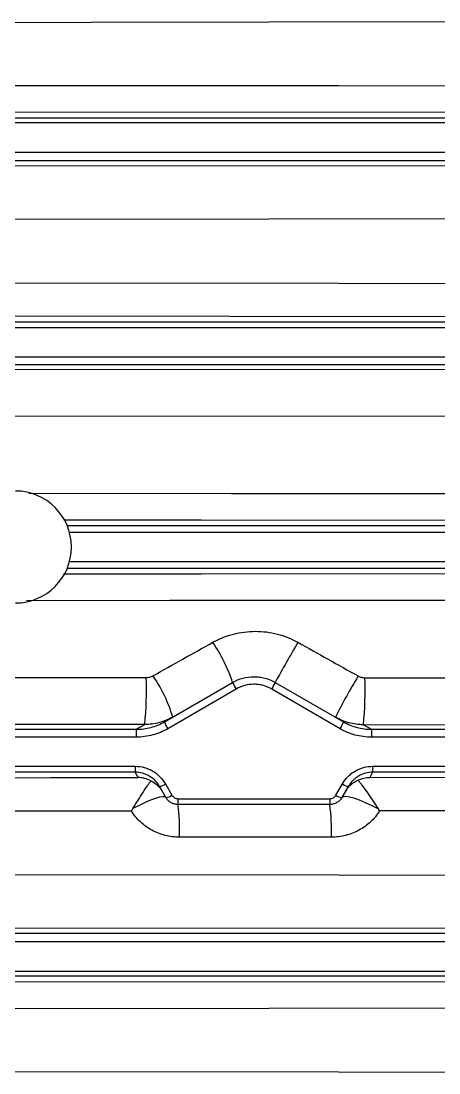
# Paper-space layout '_Top' of a CAD drawing. Header units: inches. Extents: x -10.2 to 13.8, y -10.2 to 6.6.
# Drawn here: x 0.9 to 2.766, y -2.349 to 2.349 of the extents above; entities that cross this region are included whole.
import ezdxf

# ---------------------------------------------------------------- set-up
doc = ezdxf.new("R2010")
doc.units = ezdxf.units.IN
doc.header["$MEASUREMENT"] = 0

psp = doc.layouts.new('_Top')

# ---------------------------------------------------------------- linework, layer by layer
at = {"color": 7, "linetype": 'Continuous', "lineweight": 25}
for p, q in [((5.4862, 1.9381), (0.4122, 1.9431)), ((-4.4384, 1.9163), (4.4384, 1.9163)), ((4.4384, 1.8942), (-4.4384, 1.8942)), ((-4.4384, 1.7639), (4.4384, 1.7639)), ((4.4384, 1.7247), (-4.4384, 1.7247)), ((0.4122, 1.7023), (5.4862, 1.7071)), ((-4.4384, 1.006), (4.4384, 1.006)), ((5.4862, 1.026), (0.4122, 1.0308)), ((4.4384, 0.9796), (-4.4384, 0.9796)), ((-4.4384, 0.8494), (4.4384, 0.8494)), ((4.4384, 0.8144), (-4.4384, 0.8144)), ((0.4122, 0.7918), (5.4862, 0.7965)), ((2.8994, 0.5844), (0.4188, 0.5819)), ((1.5399, -0.781), (1.845, -0.6048)), ((2.035, -0.6048), (2.3401, -0.781)), ((2.4358, -0.5839), (2.8994, -0.5844)), ((1.8605, -0.6347), (1.5554, -0.8116)), ((2.3246, -0.8116), (2.0195, -0.6347)), ((1.4524, -0.7928), (0.4861, -0.7919)), ((1.4148, -0.8144), (1.4524, -0.7928)), ((2.4292, -0.7937), (2.4652, -0.8144)), ((0.5252, -0.8144), (1.4148, -0.8144)), ((1.4148, -0.8144), (1.4148, -0.8494)), ((2.4652, -0.8144), (4.4384, -0.8144)), ((2.4652, -0.8144), (2.4652, -0.8494)), ((1.4148, -0.8494), (0.5252, -0.8494)), ((4.4384, -0.8494), (2.4652, -0.8494)), ((0.5303, -0.9796), (1.4097, -0.9796)), ((1.4097, -0.9796), (1.4097, -1.006)), ((2.4703, -0.9796), (4.4384, -0.9796)), ((2.4703, -0.9796), (2.4703, -1.006)), ((1.4097, -1.006), (0.5303, -1.006)), ((1.4234, -1.0299), (1.4097, -1.006)), ((2.4703, -1.006), (2.4571, -1.0289)), ((2.4571, -1.0289), (5.4862, -1.026)), ((4.4384, -1.006), (2.4703, -1.006)), ((1.5471, -1.119), (1.5182, -1.0689)), ((1.545, -1.0584), (1.5739, -1.1087)), ((2.3061, -1.1087), (2.335, -1.0584)), ((2.3618, -1.0689), (2.3329, -1.119)), ((1.6008, -1.1243), (2.2792, -1.1243)), ((1.6008, -1.1243), (1.6008, -1.15)), ((2.2792, -1.1243), (2.2792, -1.15)), ((2.2792, -1.15), (1.6008, -1.15)), ((1.3927, -1.1796), (0.5601, -1.1801)), ((-4.4384, -1.7247), (4.4384, -1.7247)), ((5.4862, -1.7071), (0.4122, -1.7023)), ((4.4384, -1.7639), (-4.4384, -1.7639)), ((-4.4384, -1.8942), (4.4384, -1.8942)), ((4.4384, -1.9163), (-4.4384, -1.9163)), ((0.4122, -1.9431), (5.4862, -1.9381))]:
    psp.add_line(p, q, dxfattribs=at)
at = {"color": 8, "linetype": 'Continuous', "lineweight": 25}
for p, q in [((1.1059, 0.0958), (4.185, 0.0958)), ((4.185, 0.0651), (1.1164, 0.0651)), ((1.1164, -0.0651), (4.185, -0.0651)), ((4.185, -0.0958), (1.1059, -0.0958))]:
    psp.add_line(p, q, dxfattribs=at)
at = {"color": 7, "linetype": 'Continuous', "lineweight": 25, "flags": 128}
for points in [[(5.4928, 2.3492), (5.1131, 2.3487), (3.5942, 2.3465), (0.4188, 2.3419)], [(0.4188, 2.0622), (0.7985, 2.062), (2.3174, 2.0612), (5.4928, 2.0595)], [(5.4928, 1.4683), (5.1131, 1.4679), (3.594, 1.466), (0.4188, 1.4622)], [(0.4188, 1.1802), (0.7985, 1.18), (2.3176, 1.1789), (5.4928, 1.1768)], [(0.4188, -0.5819), (0.7986, -0.5823), (1.459, -0.5829)], [(5.4862, -0.7965), (3.9489, -0.7951), (2.4292, -0.7937)], [(0.5161, -1.0307), (1.0311, -1.0302), (1.4234, -1.0299)], [(1.5471, -1.119), (1.542, -1.1157), (1.5322, -1.1153), (1.5179, -1.1178), (1.4997, -1.1231), (1.4781, -1.1312), (1.4536, -1.1416), (1.427, -1.1542), (1.3992, -1.1685)], [(2.3329, -1.119), (2.339, -1.1146), (2.3502, -1.1135), (2.3663, -1.1157), (2.3866, -1.121), (2.4105, -1.1294), (2.4372, -1.1406), (2.4659, -1.1541), (2.4957, -1.1696)], [(5.4928, -1.1768), (5.1131, -1.1771), (3.594, -1.1781), (2.5012, -1.1788)], [(2.2858, -1.296), (1.9061, -1.2959), (1.6074, -1.2958)], [(0.4188, -1.4622), (0.7985, -1.4626), (2.3176, -1.4645), (5.4928, -1.4683)], [(5.4928, -2.0595), (5.1131, -2.0597), (3.5942, -2.0605), (0.4188, -2.0622)], [(0.4188, -2.3419), (0.7985, -2.3425), (2.3174, -2.3447), (5.4928, -2.3492)]]:
    psp.add_lwpolyline(points, dxfattribs=at)
at = {"color": 8, "linetype": 'Continuous', "lineweight": 25, "flags": 128}
for points in [[(0.9345, 0.2399), (1.8398, 0.2391), (2.8144, 0.2383)], [(2.873, 0.1185), (1.7049, 0.1196), (1.0907, 0.1202)], [(1.089, -0.1202), (1.7049, -0.1196), (2.873, -0.1185)], [(2.8144, -0.2383), (2.5645, -0.2385), (1.5651, -0.2393), (0.9248, -0.2399)]]:
    psp.add_lwpolyline(points, dxfattribs=at)
at = {"color": 7, "linetype": 'Continuous', "lineweight": 25}
for centre, radius, start, end in [((0.875, 0), 0.25, 270, 90), ((1.1339, -0.8445), 0.7504, 18.6232, 33.9139), ((7.914, -3.8241), 6.7027, 149.53565, 151.29539), ((-0.183, -0.6361), 1.6429, 354.5267, 1.8532), ((0.956, -0.9442), 0.6483, 16.5676, 34.6978), ((2.0124, -0.5368), 0.1807, 202.1335, 212.805), ((1.8676, -0.5368), 0.1807, 327.195, 337.8665), ((4.5855, -1.8996), 2.5501, 148.7351, 153.4611), ((0.7946, -0.637), 1.6421, 354.5257, 1.8527), ((1.6767, -0.7311), 0.1455, 200.0575, 213.6074), ((2.2033, -0.7311), 0.1455, 326.3926, 339.9425), ((1.5127, -1.0155), 0.0537, 275.8641, 307.048), ((2.3673, -1.0155), 0.0537, 232.952, 264.1359), ((1.5429, -1.0679), 0.0513, 274.7355, 307.3039), ((2.3371, -1.0679), 0.0513, 232.6961, 265.2645), ((0.6818, -1.2648), 0.9261, 358.0836, 7.1237), ((1.3584, -1.265), 0.9279, 358.0837, 7.1172)]:
    psp.add_arc(centre, radius, start, end, dxfattribs=at)
for points, knots in [([(1.7566, -0.4258), (1.7712, -0.4177), (1.7862, -0.4105), (1.817, -0.3983), (1.8326, -0.3931), (1.8644, -0.3849), (1.8806, -0.3818), (1.9135, -0.3776), (1.9301, -0.3766), (1.9631, -0.3766), (1.9795, -0.3776), (2.0122, -0.3817), (2.0286, -0.3849), (2.0768, -0.3973), (2.1075, -0.4096), (2.1366, -0.4258)], [0, 0, 0, 0, 0.125, 0.125, 0.25, 0.25, 0.375, 0.375, 0.5, 0.5, 0.625, 0.625, 0.75, 0.75, 1, 1, 1, 1]), ([(1.459, -0.5829), (1.4643, -0.5829), (1.4694, -0.5823), (1.4795, -0.5797), (1.4844, -0.5777), (1.489, -0.5752)], [0, 0, 0, 0, 0.5, 0.5, 1, 1, 1, 1]), ([(1.845, -0.6048), (1.8595, -0.5965), (1.8749, -0.5901), (1.9068, -0.5816), (1.9235, -0.5794), (1.9483, -0.5794), (1.9565, -0.5799), (1.973, -0.5821), (1.9813, -0.5837), (2.0053, -0.5902), (2.0205, -0.5965), (2.035, -0.6048)], [0, 0, 0, 0, 0.25, 0.25, 0.5, 0.5, 0.625, 0.625, 0.75, 0.75, 1, 1, 1, 1]), ([(2.4057, -0.5761), (2.4103, -0.5787), (2.4152, -0.5806), (2.4253, -0.5832), (2.4305, -0.5839), (2.4358, -0.5839)], [0, 0, 0, 0, 0.5, 0.5, 1, 1, 1, 1]), ([(2.0195, -0.6347), (2.0074, -0.6276), (1.9946, -0.6223), (1.9745, -0.6169), (1.9676, -0.6155), (1.9539, -0.6137), (1.947, -0.6133), (1.9262, -0.6133), (1.9122, -0.6151), (1.8855, -0.6223), (1.8726, -0.6276), (1.8605, -0.6347)], [0, 0, 0, 0, 0.25, 0.25, 0.375, 0.375, 0.5, 0.5, 0.75, 0.75, 1, 1, 1, 1]), ([(1.4148, -0.8144), (1.4258, -0.8144), (1.4368, -0.8137), (1.4585, -0.8109), (1.4693, -0.8087), (1.5009, -0.8002), (1.5209, -0.792), (1.5399, -0.781)], [0, 0, 0, 0, 0.25, 0.25, 0.5, 0.5, 1, 1, 1, 1]), ([(1.5774, -0.7594), (1.5679, -0.7649), (1.5581, -0.7697), (1.5378, -0.778), (1.5274, -0.7816), (1.4959, -0.79), (1.4744, -0.7928), (1.4524, -0.7928)], [0, 0, 0, 0, 0.25, 0.25, 0.5, 0.5, 1, 1, 1, 1]), ([(2.4292, -0.7937), (2.4182, -0.7937), (2.4072, -0.793), (2.3855, -0.7901), (2.3747, -0.7879), (2.3432, -0.7795), (2.3231, -0.7712), (2.3041, -0.7602)], [0, 0, 0, 0, 0.25, 0.25, 0.5, 0.5, 1, 1, 1, 1]), ([(2.3401, -0.781), (2.3496, -0.7865), (2.3594, -0.7913), (2.3796, -0.7997), (2.3901, -0.8032), (2.4216, -0.8116), (2.4432, -0.8144), (2.4652, -0.8144)], [0, 0, 0, 0, 0.25, 0.25, 0.5, 0.5, 1, 1, 1, 1]), ([(1.5554, -0.8116), (1.5341, -0.824), (1.5116, -0.8333), (1.4761, -0.8429), (1.4639, -0.8454), (1.4395, -0.8486), (1.4272, -0.8494), (1.4148, -0.8494)], [0, 0, 0, 0, 0.5, 0.5, 0.75, 0.75, 1, 1, 1, 1]), ([(2.4652, -0.8494), (2.4404, -0.8494), (2.4162, -0.8462), (2.3808, -0.8367), (2.369, -0.8327), (2.3463, -0.8233), (2.3352, -0.8178), (2.3246, -0.8116)], [0, 0, 0, 0, 0.5, 0.5, 0.75, 0.75, 1, 1, 1, 1]), ([(1.4097, -0.9796), (1.4235, -0.9796), (1.4371, -0.9814), (1.4569, -0.9868), (1.4635, -0.9891), (1.4761, -0.9944), (1.4822, -0.9974), (1.4998, -1.0078), (1.5108, -1.0163), (1.5299, -1.0356), (1.5382, -1.0465), (1.545, -1.0584)], [0, 0, 0, 0, 0.25, 0.25, 0.375, 0.375, 0.5, 0.5, 0.75, 0.75, 1, 1, 1, 1]), ([(2.335, -1.0584), (2.3418, -1.0465), (2.35, -1.0357), (2.3644, -1.0211), (2.3696, -1.0165), (2.3804, -1.0081), (2.3861, -1.0043), (2.4037, -0.994), (2.4166, -0.9886), (2.4429, -0.9814), (2.4565, -0.9796), (2.4703, -0.9796)], [0, 0, 0, 0, 0.25, 0.25, 0.375, 0.375, 0.5, 0.5, 0.75, 0.75, 1, 1, 1, 1]), ([(1.5182, -1.0689), (1.5127, -1.0594), (1.5061, -1.0508), (1.4908, -1.0354), (1.482, -1.0285), (1.4678, -1.0203), (1.463, -1.0179), (1.4528, -1.0136), (1.4476, -1.0118), (1.4317, -1.0075), (1.4208, -1.006), (1.4097, -1.006)], [0, 0, 0, 0, 0.25, 0.25, 0.5, 0.5, 0.625, 0.625, 0.75, 0.75, 1, 1, 1, 1]), ([(1.4801, -1.0447), (1.4712, -1.04), (1.4619, -1.0365), (1.4476, -1.0328), (1.4428, -1.0318), (1.4331, -1.0304), (1.4282, -1.03), (1.4234, -1.0299)], [0, 0, 0, 0, 0.5, 0.5, 0.75, 0.75, 1, 1, 1, 1]), ([(2.4703, -1.006), (2.4592, -1.006), (2.4483, -1.0075), (2.4272, -1.0132), (2.4169, -1.0176), (2.4027, -1.0258), (2.3982, -1.0288), (2.3895, -1.0356), (2.3854, -1.0392), (2.3739, -1.0508), (2.3673, -1.0594), (2.3618, -1.0689)], [0, 0, 0, 0, 0.25, 0.25, 0.5, 0.5, 0.625, 0.625, 0.75, 0.75, 1, 1, 1, 1]), ([(2.4047, -1.0417), (2.4131, -1.0377), (2.4217, -1.0347), (2.4393, -1.0304), (2.4483, -1.0292), (2.4571, -1.0289)], [0, 0, 0, 0, 0.5, 0.5, 1, 1, 1, 1]), ([(1.3992, -1.1685), (1.4072, -1.1552), (1.415, -1.1425), (1.4302, -1.1182), (1.4375, -1.1067), (1.4517, -1.085), (1.4582, -1.0753), (1.4671, -1.0624), (1.47, -1.0584), (1.4753, -1.051), (1.4778, -1.0476), (1.4801, -1.0447)], [0, 0, 0, 0, 0.25, 0.25, 0.5, 0.5, 0.75, 0.75, 0.875, 0.875, 1, 1, 1, 1]), ([(1.4801, -1.0447), (1.4914, -1.0501), (1.5013, -1.0569), (1.5141, -1.0689), (1.5181, -1.0731), (1.5236, -1.08), (1.5253, -1.0823), (1.5286, -1.0872), (1.5302, -1.0897), (1.5316, -1.0921)], [0, 0, 0, 0, 0.5, 0.5, 0.75, 0.75, 0.875, 0.875, 1, 1, 1, 1]), ([(2.349, -1.0911), (2.3506, -1.0884), (2.3522, -1.0858), (2.3557, -1.0807), (2.3576, -1.0782), (2.3634, -1.0711), (2.3676, -1.0666), (2.3815, -1.0541), (2.3924, -1.047), (2.4047, -1.0417)], [0, 0, 0, 0, 0.125, 0.125, 0.25, 0.25, 0.5, 0.5, 1, 1, 1, 1]), ([(2.4957, -1.1696), (2.4871, -1.1556), (2.4786, -1.1423), (2.462, -1.117), (2.4539, -1.1049), (2.438, -1.0825), (2.4305, -1.0725), (2.4201, -1.0593), (2.4168, -1.0553), (2.4105, -1.0479), (2.4074, -1.0445), (2.4047, -1.0417)], [0, 0, 0, 0, 0.25, 0.25, 0.5, 0.5, 0.75, 0.75, 0.875, 0.875, 1, 1, 1, 1]), ([(1.6008, -1.15), (1.5953, -1.15), (1.59, -1.1493), (1.5795, -1.1465), (1.5745, -1.1444), (1.5651, -1.139), (1.5608, -1.1356), (1.5531, -1.128), (1.5498, -1.1237), (1.5471, -1.119)], [0, 0, 0, 0, 0.25, 0.25, 0.5, 0.5, 0.75, 0.75, 1, 1, 1, 1]), ([(1.5739, -1.1087), (1.5767, -1.1134), (1.5806, -1.1173), (1.5899, -1.1228), (1.5953, -1.1243), (1.6008, -1.1243)], [0, 0, 0, 0, 0.5, 0.5, 1, 1, 1, 1]), ([(2.2792, -1.1243), (2.282, -1.1243), (2.2846, -1.1239), (2.2899, -1.1225), (2.2924, -1.1214), (2.2994, -1.1173), (2.3033, -1.1134), (2.3061, -1.1087)], [0, 0, 0, 0, 0.25, 0.25, 0.5, 0.5, 1, 1, 1, 1]), ([(2.3329, -1.119), (2.3302, -1.1237), (2.3269, -1.128), (2.3192, -1.1356), (2.3149, -1.139), (2.3055, -1.1444), (2.3004, -1.1465), (2.29, -1.1493), (2.2847, -1.15), (2.2792, -1.15)], [0, 0, 0, 0, 0.25, 0.25, 0.5, 0.5, 0.75, 0.75, 1, 1, 1, 1]), ([(1.6074, -1.2958), (1.5859, -1.2958), (1.5648, -1.2932), (1.5337, -1.2854), (1.5234, -1.2821), (1.5036, -1.2744), (1.494, -1.27), (1.4661, -1.2549), (1.4485, -1.2423), (1.4253, -1.2209), (1.4181, -1.2132), (1.4046, -1.1971), (1.3983, -1.1885), (1.3927, -1.1796)], [0, 0, 0, 0, 0.25, 0.25, 0.375, 0.375, 0.5, 0.5, 0.75, 0.75, 0.875, 0.875, 1, 1, 1, 1]), ([(2.5012, -1.1788), (2.4899, -1.1969), (2.4764, -1.2132), (2.4532, -1.2348), (2.4449, -1.2416), (2.4276, -1.2541), (2.4186, -1.2597), (2.3999, -1.2699), (2.3903, -1.2744), (2.3703, -1.2822), (2.36, -1.2855), (2.3288, -1.2933), (2.3076, -1.296), (2.2858, -1.296)], [0, 0, 0, 0, 0.25, 0.25, 0.375, 0.375, 0.5, 0.5, 0.625, 0.625, 0.75, 0.75, 1, 1, 1, 1])]:
    psp.add_open_spline(points, degree=3, knots=knots, dxfattribs=at)
for points in [[(1.489, -0.5752), (1.5782, -0.5254), (1.6674, -0.4756), (1.7566, -0.4258)], [(2.1366, -0.4258), (2.2263, -0.4759), (2.316, -0.526), (2.4057, -0.5761)], [(1.3927, -1.1796), (1.3948, -1.1759), (1.397, -1.1721), (1.3992, -1.1685)], [(2.5012, -1.1788), (2.4994, -1.1757), (2.4975, -1.1726), (2.4957, -1.1696)]]:
    psp.add_open_spline(points, degree=3, dxfattribs=at)

doc.saveas('drawing.dxf')
